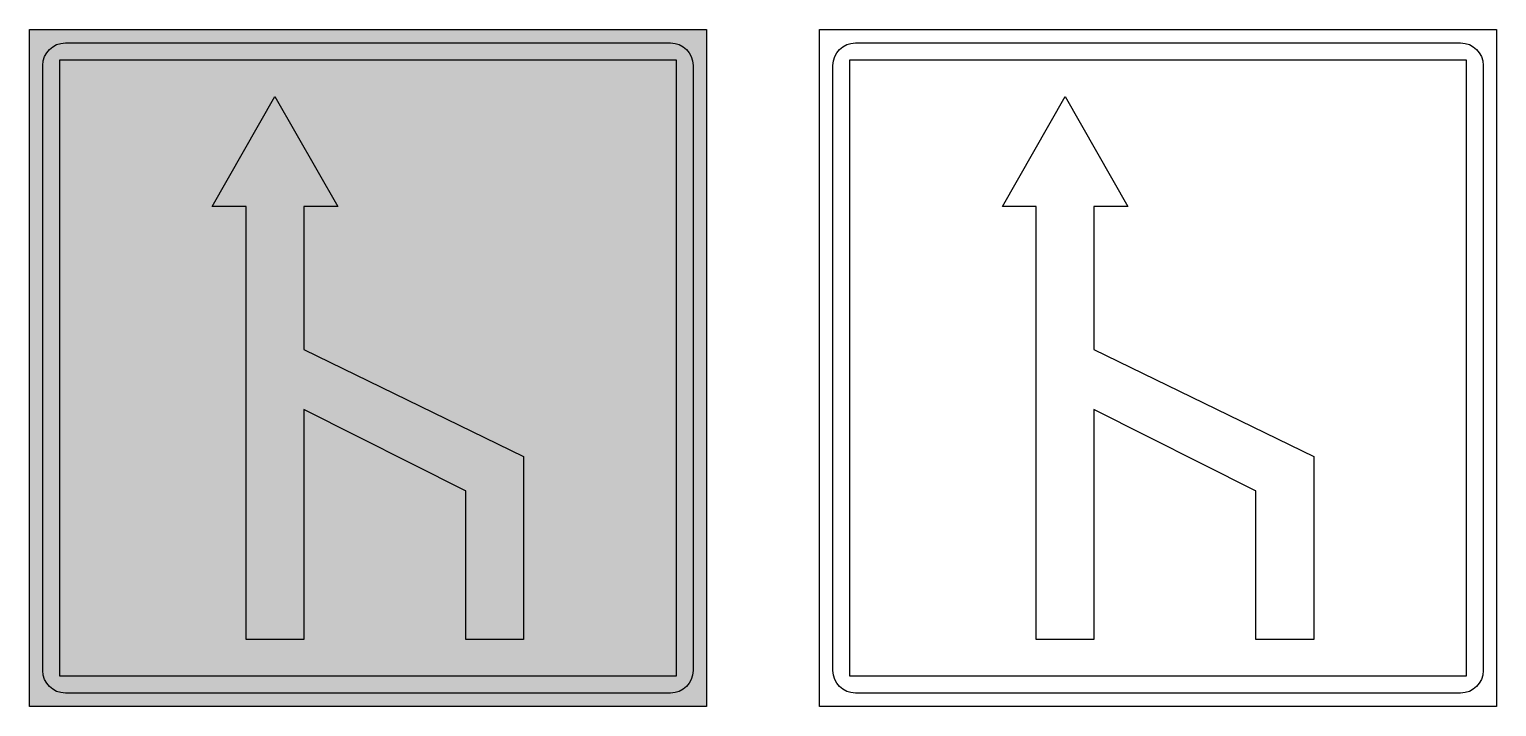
# Model space of a CAD drawing. Extents: x -700 to 600, y 0 to 600.
import ezdxf

# ---------------------------------------------------------------- set-up
doc = ezdxf.new("R2010")
doc.units = 0
doc.header["$MEASUREMENT"] = 0

msp = doc.modelspace()

# ---------------------------------------------------------------- hatches: boundary and pattern name
h = msp.add_hatch(color=5)
h.paths.add_polyline_path([(-100.0000000000001, 0), (-700.0000000000001, 0), (-700.0000000000001, 600), (-100.0000000000001, 600)])
edge = h.paths.add_edge_path(flags=16)
edge.add_arc((-131.980630849725, 568.0193691502751), 20.00063952716332, 0.05337175398352656, 89.94662824601642, ccw=False)
edge.add_line((-111.9800000000001, 568.038), (-111.9800000000001, 31.96090000000004))
edge.add_arc((-131.9799789082568, 31.98047948719132), 19.99998849217248, 270.05437060658824, 359.9439088597114, ccw=False)
edge.add_line((-131.9610000000001, 11.9805), (-668.0381000000001, 11.9805))
edge.add_arc((-668.0191620189154, 31.98083798108468), 20.00034694710935, 180.0542523864042, 269.9457476135957, ccw=False)
edge.add_line((-688.0195000000001, 31.9619), (-688.0195000000001, 568.038))
edge.add_arc((-668.0188614502471, 568.0193620189153), 20.00064723383236, 90.05511261020177, 179.9466078373932, ccw=False)
edge.add_line((-668.0381000000001, 588.02), (-131.9620000000001, 588.02))
h.paths.add_polyline_path([(-127.0000000000001, 27), (-673.0000000000001, 27), (-673.0000000000001, 573), (-127.0000000000001, 573)], flags=0)
h.paths.add_polyline_path([(-313.2990000000001, 190.753), (-313.2990000000001, 191.086), (-313.5870000000001, 191.23), (-456.8000000000001, 263.199), (-456.8000000000001, 59.5), (-482.4000000000001, 59.5), (-507.9000000000001, 59.5), (-507.9000000000001, 443.199), (-537.9000000000001, 443.199), (-482.4000000000001, 540.5), (-426.8000000000001, 443.199), (-456.8000000000001, 443.199), (-456.8000000000001, 316.3), (-262.1000000000001, 221.699), (-262.1000000000001, 59.5), (-287.6990000000001, 59.5), (-313.2990000000001, 59.5)], flags=0)
h = msp.add_hatch(color=7)
edge = h.paths.add_edge_path()
edge.add_arc((-131.980630849725, 568.0193691502751), 20.00063952716332, 0.05337175398352656, 89.94662824601642, ccw=False)
edge.add_line((-111.9800000000001, 568.038), (-111.9800000000001, 31.96090000000004))
edge.add_arc((-131.9799789082568, 31.98047948719132), 19.99998849217248, 270.05437060658824, 359.9439088597114, ccw=False)
edge.add_line((-131.9610000000001, 11.9805), (-668.0381000000001, 11.9805))
edge.add_arc((-668.0191620189154, 31.98083798108468), 20.00034694710935, 180.0542523864042, 269.9457476135957, ccw=False)
edge.add_line((-688.0195000000001, 31.9619), (-688.0195000000001, 568.038))
edge.add_arc((-668.0188614502471, 568.0193620189153), 20.00064723383236, 90.05511261020177, 179.9466078373932, ccw=False)
edge.add_line((-668.0381000000001, 588.02), (-131.9620000000001, 588.02))
h.paths.add_polyline_path([(-127.0000000000001, 27), (-673.0000000000001, 27), (-673.0000000000001, 573), (-127.0000000000001, 573)], flags=16)
h.paths.add_polyline_path([(-313.2990000000001, 190.753), (-313.2990000000001, 191.086), (-313.5870000000001, 191.23), (-456.8000000000001, 263.199), (-456.8000000000001, 59.5), (-482.4000000000001, 59.5), (-507.9000000000001, 59.5), (-507.9000000000001, 443.199), (-537.9000000000001, 443.199), (-482.4000000000001, 540.5), (-426.8000000000001, 443.199), (-456.8000000000001, 443.199), (-456.8000000000001, 316.3), (-262.1000000000001, 221.699), (-262.1000000000001, 59.5), (-287.6990000000001, 59.5), (-313.2990000000001, 59.5)], flags=0)

# ---------------------------------------------------------------- linework, layer by layer
at = {"color": 5}
msp.add_lwpolyline([(-100.0000000000001, 0), (-700.0000000000001, 0), (-700.0000000000001, 600), (-100.0000000000001, 600)], close=True, dxfattribs=at)
for points in [[(600, 0), (0, 0), (0, 600), (600, 600)], [(-127.0000000000001, 27), (-673.0000000000001, 27), (-673.0000000000001, 573), (-127.0000000000001, 573)], [(573, 27), (27, 27), (27, 573), (573, 573)], [(-313.2990000000001, 190.753), (-313.2990000000001, 191.086), (-313.5870000000001, 191.23), (-456.8000000000001, 263.199), (-456.8000000000001, 59.5), (-482.4000000000001, 59.5), (-507.9000000000001, 59.5), (-507.9000000000001, 443.199), (-537.9000000000001, 443.199), (-482.4000000000001, 540.5), (-426.8000000000001, 443.199), (-456.8000000000001, 443.199), (-456.8000000000001, 316.3), (-262.1000000000001, 221.699), (-262.1000000000001, 59.5), (-287.6990000000001, 59.5), (-313.2990000000001, 59.5)], [(386.701, 190.753), (386.701, 191.086), (386.413, 191.23), (243.2, 263.199), (243.2, 59.5), (217.6, 59.5), (192.1, 59.5), (192.1, 443.199), (162.1, 443.199), (217.6, 540.5), (273.2, 443.199), (243.2, 443.199), (243.2, 316.3), (437.9, 221.699), (437.9, 59.5), (412.301, 59.5), (386.701, 59.5)]]:
    msp.add_lwpolyline(points, close=True)
for points in [[(-131.9620000000001, 588.02, -0.413668), (-111.9800000000001, 568.038), (-111.9800000000001, 31.9609, -0.413649), (-131.9610000000001, 11.9805), (-668.0381000000001, 11.9805, -0.413659), (-688.0195000000001, 31.9619), (-688.0195000000001, 568.038, -0.413659), (-668.0381000000001, 588.02)], [(568.038, 588.02, -0.413668), (588.02, 568.038), (588.02, 31.9609, -0.413649), (568.039, 11.9805), (31.9619, 11.9805, -0.413659), (11.9805, 31.9619), (11.9805, 568.038, -0.413659), (31.9619, 588.02)]]:
    msp.add_lwpolyline(points, format="xyb", close=True)

doc.saveas('drawing.dxf')
